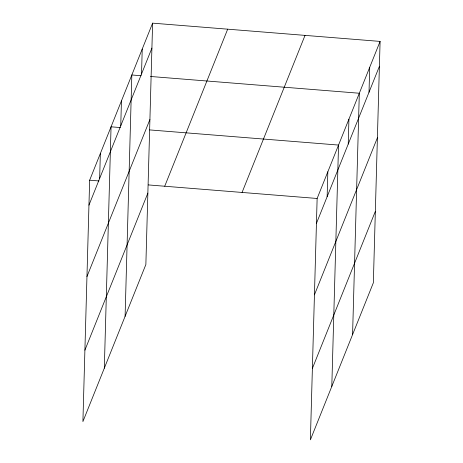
<?xml version="1.0" encoding="UTF-8"?>
<svg xmlns="http://www.w3.org/2000/svg" width="463" height="463" viewBox="0 0 463 463"><rect width="100%" height="100%" fill="white"/><g stroke="black" fill="none" stroke-linecap="round" stroke-linejoin="round"><path stroke-width="0.69" d="M152.611 23.15L89.648 180.211L82.906 421.59L145.868 264.529L152.611 23.15L380.094 41.41L373.352 282.789L310.389 439.85L317.132 198.471L380.094 41.41M99.655 178.446L100.349 153.513M104.314 368.189L111.056 126.81L120.351 127.556M120.75 125.826L121.445 100.899M125.091 316.362L131.833 74.983L141.128 75.729M141.528 73.999L142.222 49.066M327.138 196.7L327.833 171.767M331.797 386.449L338.54 145.069L149.665 129.912M348.234 144.086L348.928 119.153M352.575 334.616L359.317 93.237L150.423 76.47M369.011 92.253L369.705 67.32M88.948 205.144L151.916 48.083M86.957 276.573L149.919 119.506M84.897 350.167L147.865 193.1M164.718 186.236L227.68 29.175M242.062 192.446L305.024 35.385M316.432 223.403L379.4 66.336M314.441 294.827L377.403 137.766M312.386 368.421L375.348 211.359M89.648 180.211L98.943 180.958M148.27 184.916L317.132 198.471"/></g></svg>
